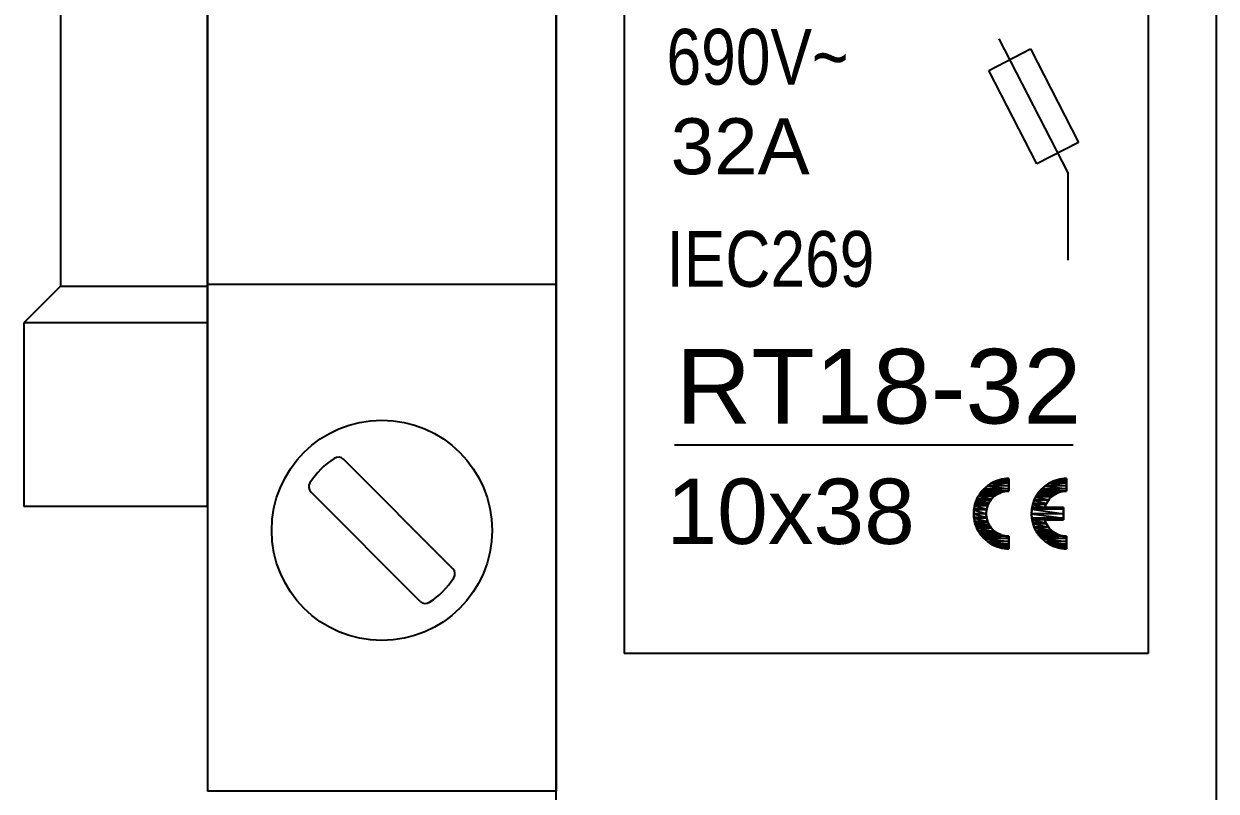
# Model space of a CAD drawing. Header units: millimetres. Extents: x 165 to 751, y 216 to 334.
# Drawn here: x 164.66 to 197.13, y 241.65 to 262.54 of the extents above; entities that cross this region are included whole.
import ezdxf

# ---------------------------------------------------------------- set-up
doc = ezdxf.new("R2010")
doc.units = ezdxf.units.MM
doc.layers.add('1', color=3, linetype='Continuous')
doc.layers.add('DUT', color=7, linetype='Continuous')
doc.styles.add('ARIAL', font='arial.ttf')

# ---------------------------------------------------------------- blocks, each defined once
blk = doc.blocks.new('*U1905')
for p, q in [((-26.958, 0), (-26.958, 79.4816)), ((-8.986, 79.4816), (-8.986, 0)), ((-25.1101, 51.8402), (-25.1101, 20.4526)), ((-10.8338, 51.8402), (-10.8338, 20.4526)), ((-14.9022, 37.1903), (-13.0256, 33.5372)), ((-15.1794, 36.3277), (-14.0396, 36.9133)), ((-14.0396, 36.9133), (-12.7311, 34.3662)), ((-13.871, 33.7806), (-15.1794, 36.3277)), ((-12.7311, 34.3662), (-13.871, 33.7806)), ((-13.0256, 33.5372), (-13.0256, 31.1634)), ((-23.7409, 26.1314), (-12.8767, 26.1314)), ((-15.2141, 25.0199), (-15.2622, 24.9806)), ((-15.1637, 25.056), (-15.2141, 25.0199)), ((-15.111, 25.0885), (-15.1637, 25.056)), ((-15.0565, 25.1179), (-15.111, 25.0885)), ((-15, 25.1435), (-15.0565, 25.1179)), ((-14.942, 25.1655), (-15, 25.1435)), ((-14.8823, 25.1836), (-14.942, 25.1655)), ((-14.8215, 25.1981), (-14.8823, 25.1836)), ((-14.7594, 25.2084), (-14.8215, 25.1981)), ((-14.6964, 25.2147), (-14.7594, 25.2084)), ((-14.6325, 25.2167), (-14.6964, 25.2147)), ((-14.6325, 25.2167), (-14.6325, 25.2167)), ((-13.6406, 25.0199), (-13.6887, 24.9806)), ((-13.5902, 25.056), (-13.6406, 25.0199)), ((-13.5375, 25.0885), (-13.5902, 25.056)), ((-13.483, 25.1179), (-13.5375, 25.0885)), ((-13.4265, 25.1435), (-13.483, 25.1179)), ((-13.3685, 25.1655), (-13.4265, 25.1435)), ((-13.3088, 25.1836), (-13.3685, 25.1655)), ((-13.248, 25.1981), (-13.3088, 25.1836)), ((-13.1859, 25.2084), (-13.248, 25.1981)), ((-13.1229, 25.2147), (-13.1859, 25.2084)), ((-13.059, 25.2167), (-13.1229, 25.2147)), ((-13.059, 25.2167), (-13.059, 25.2167)), ((-15.4913, 24.6821), (-15.5174, 24.6244)), ((-15.4611, 24.7383), (-15.4913, 24.6821)), ((-15.4275, 24.7926), (-15.4611, 24.7383)), ((-15.4611, 24.7383), (-15.4611, 24.7383)), ((-15.3906, 24.8439), (-15.4275, 24.7926)), ((-15.3507, 24.8925), (-15.3906, 24.8439)), ((-15.3077, 24.938), (-15.3507, 24.8925)), ((-15.2622, 24.9806), (-15.3077, 24.938)), ((-15.0676, 24.697), (-15.0953, 24.6677)), ((-15.0384, 24.7244), (-15.0676, 24.697)), ((-15.0073, 24.7497), (-15.0384, 24.7244)), ((-14.9748, 24.773), (-15.0073, 24.7497)), ((-14.9408, 24.7939), (-14.9748, 24.773)), ((-14.9057, 24.8129), (-14.9408, 24.7939)), ((-14.8693, 24.8294), (-14.9057, 24.8129)), ((-14.8319, 24.8435), (-14.8693, 24.8294)), ((-14.7934, 24.8552), (-14.8319, 24.8435)), ((-14.7542, 24.8645), (-14.7934, 24.8552)), ((-14.7143, 24.8712), (-14.7542, 24.8645)), ((-14.6738, 24.8752), (-14.7143, 24.8712)), ((-14.6325, 24.8765), (-14.6738, 24.8752)), ((-14.6325, 24.8765), (-14.6325, 24.8765)), ((-13.9179, 24.6821), (-13.944, 24.6244)), ((-13.8877, 24.7383), (-13.9179, 24.6821)), ((-13.8541, 24.7926), (-13.8877, 24.7383)), ((-13.8877, 24.7383), (-13.8877, 24.7383)), ((-13.8171, 24.8439), (-13.8541, 24.7926)), ((-13.7772, 24.8925), (-13.8171, 24.8439)), ((-13.7342, 24.938), (-13.7772, 24.8925)), ((-13.6887, 24.9806), (-13.7342, 24.938)), ((-13.5035, 24.6876), (-13.5362, 24.6509)), ((-13.4682, 24.7215), (-13.5035, 24.6876)), ((-13.4301, 24.7524), (-13.4682, 24.7215)), ((-13.39, 24.7804), (-13.4301, 24.7524)), ((-13.3476, 24.8051), (-13.39, 24.7804)), ((-13.3033, 24.8264), (-13.3476, 24.8051)), ((-13.2571, 24.844), (-13.3033, 24.8264)), ((-13.2095, 24.8581), (-13.2571, 24.844)), ((-13.1604, 24.8683), (-13.2095, 24.8581)), ((-13.1103, 24.8745), (-13.1604, 24.8683)), ((-13.059, 24.8765), (-13.1103, 24.8745)), ((-13.059, 24.8765), (-13.059, 24.8765)), ((-15.5814, 24.3836), (-15.5874, 24.3219)), ((-15.5715, 24.445), (-15.5814, 24.3836)), ((-15.5574, 24.5056), (-15.5715, 24.445)), ((-15.5395, 24.5656), (-15.5574, 24.5056)), ((-15.5174, 24.6244), (-15.5395, 24.5656)), ((-15.2377, 24.3793), (-15.244, 24.3397)), ((-15.2286, 24.4183), (-15.2377, 24.3793)), ((-15.217, 24.457), (-15.2286, 24.4183)), ((-15.2028, 24.4949), (-15.217, 24.457)), ((-15.186, 24.5321), (-15.2028, 24.4949)), ((-15.1665, 24.5682), (-15.186, 24.5321)), ((-15.1449, 24.6033), (-15.1665, 24.5682)), ((-15.1665, 24.5682), (-15.1665, 24.5682)), ((-15.1211, 24.6363), (-15.1449, 24.6033)), ((-15.0953, 24.6677), (-15.1211, 24.6363)), ((-14.008, 24.3836), (-14.014, 24.3219)), ((-13.9981, 24.445), (-14.008, 24.3836)), ((-13.984, 24.5056), (-13.9981, 24.445)), ((-13.9661, 24.5656), (-13.984, 24.5056)), ((-13.944, 24.6244), (-13.9661, 24.5656)), ((-13.6357, 24.4786), (-13.6517, 24.4299)), ((-13.6517, 24.4299), (-13.1441, 24.4299)), ((-13.6159, 24.5251), (-13.6357, 24.4786)), ((-13.5926, 24.5695), (-13.6159, 24.5251)), ((-13.5659, 24.6113), (-13.5926, 24.5695)), ((-13.5362, 24.6509), (-13.5659, 24.6113)), ((-13.1441, 24.4299), (-13.1441, 24.0897)), ((-15.5874, 24.3219), (-15.5893, 24.2599)), ((-15.5893, 24.2599), (-15.5874, 24.1981)), ((-15.5874, 24.1981), (-15.5814, 24.1363)), ((-15.5814, 24.1363), (-15.5715, 24.0751)), ((-15.5715, 24.0751), (-15.5574, 24.0143)), ((-15.2479, 24.2999), (-15.2491, 24.26)), ((-15.2491, 24.26), (-15.2479, 24.2202)), ((-15.244, 24.3397), (-15.2479, 24.2999)), ((-15.2479, 24.2202), (-15.244, 24.1804)), ((-15.244, 24.1804), (-15.2377, 24.141)), ((-15.2377, 24.141), (-15.2286, 24.1017)), ((-15.2286, 24.1017), (-15.217, 24.0632)), ((-15.217, 24.0632), (-15.2028, 24.0252)), ((-14.014, 24.3219), (-14.0159, 24.2599)), ((-14.0159, 24.2599), (-14.014, 24.1981)), ((-14.014, 24.1981), (-14.008, 24.1363)), ((-14.008, 24.1363), (-13.9981, 24.0751)), ((-13.9981, 24.0751), (-13.984, 24.0143)), ((-13.6517, 24.0897), (-13.1441, 24.0897)), ((-13.6517, 24.0897), (-13.6517, 24.0897)), ((-13.6517, 24.0897), (-13.6357, 24.0413)), ((-13.6357, 24.0413), (-13.6159, 23.9948)), ((-15.5574, 24.0143), (-15.5395, 23.9545)), ((-15.5395, 23.9545), (-15.5174, 23.8955)), ((-15.5174, 23.8955), (-15.4913, 23.8379)), ((-15.4913, 23.8379), (-15.4611, 23.7814)), ((-15.4611, 23.7814), (-15.4611, 23.7814)), ((-15.4611, 23.7814), (-15.4275, 23.7273)), ((-15.4275, 23.7273), (-15.3906, 23.6759)), ((-15.2028, 24.0252), (-15.186, 23.988)), ((-15.186, 23.988), (-15.1665, 23.9516)), ((-15.1665, 23.9516), (-15.1665, 23.9516)), ((-15.1665, 23.9516), (-15.1449, 23.9168)), ((-15.1449, 23.9168), (-15.1211, 23.8837)), ((-15.1211, 23.8837), (-15.0953, 23.8525)), ((-15.0953, 23.8525), (-15.0676, 23.823)), ((-15.0676, 23.823), (-15.0384, 23.7957)), ((-15.0384, 23.7957), (-15.0073, 23.7703)), ((-15.0073, 23.7703), (-14.9748, 23.747)), ((-14.9748, 23.747), (-14.9408, 23.7259)), ((-14.9408, 23.7259), (-14.9057, 23.7071)), ((-14.9057, 23.7071), (-14.8693, 23.6906)), ((-13.984, 24.0143), (-13.9661, 23.9545)), ((-13.9661, 23.9545), (-13.944, 23.8955)), ((-13.944, 23.8955), (-13.9179, 23.8379)), ((-13.9179, 23.8379), (-13.8877, 23.7814)), ((-13.8877, 23.7814), (-13.8877, 23.7814)), ((-13.8877, 23.7814), (-13.8541, 23.7273)), ((-13.8541, 23.7273), (-13.8171, 23.6759)), ((-13.6159, 23.9948), (-13.5926, 23.9506)), ((-13.5926, 23.9506), (-13.5659, 23.9086)), ((-13.5659, 23.9086), (-13.5362, 23.8693)), ((-13.5362, 23.8693), (-13.5035, 23.8324)), ((-13.5035, 23.8324), (-13.4682, 23.7985)), ((-13.4682, 23.7985), (-13.4301, 23.7674)), ((-13.4301, 23.7674), (-13.39, 23.7396)), ((-13.39, 23.7396), (-13.3476, 23.7149)), ((-13.3476, 23.7149), (-13.3033, 23.6937)), ((-15.3906, 23.6759), (-15.3507, 23.6274)), ((-15.3507, 23.6274), (-15.3077, 23.5818)), ((-15.3077, 23.5818), (-15.2622, 23.5395)), ((-15.2622, 23.5395), (-15.2141, 23.5001)), ((-15.2141, 23.5001), (-15.1637, 23.464)), ((-15.1637, 23.464), (-15.111, 23.4312)), ((-15.111, 23.4312), (-15.0565, 23.4021)), ((-15.0565, 23.4021), (-15, 23.3764)), ((-14.8693, 23.6906), (-14.8319, 23.6765)), ((-14.8319, 23.6765), (-14.7934, 23.6646)), ((-14.7934, 23.6646), (-14.7542, 23.6555)), ((-14.7542, 23.6555), (-14.7143, 23.6487)), ((-14.7143, 23.6487), (-14.6738, 23.6447)), ((-14.6738, 23.6447), (-14.6325, 23.6432)), ((-13.8171, 23.6759), (-13.7772, 23.6274)), ((-13.7772, 23.6274), (-13.7342, 23.5818)), ((-13.7342, 23.5818), (-13.6887, 23.5395)), ((-13.6887, 23.5395), (-13.6406, 23.5001)), ((-13.6406, 23.5001), (-13.5902, 23.464)), ((-13.5902, 23.464), (-13.5375, 23.4312)), ((-13.5375, 23.4312), (-13.483, 23.4021)), ((-13.483, 23.4021), (-13.4265, 23.3764)), ((-13.3033, 23.6937), (-13.2571, 23.6759)), ((-13.2571, 23.6759), (-13.2095, 23.6619)), ((-13.2095, 23.6619), (-13.1604, 23.6516)), ((-13.1604, 23.6516), (-13.1103, 23.6454)), ((-13.1103, 23.6454), (-13.059, 23.6432)), ((-15, 23.3764), (-14.942, 23.3545)), ((-14.942, 23.3545), (-14.8823, 23.3362)), ((-14.8823, 23.3362), (-14.8215, 23.3219)), ((-14.8215, 23.3219), (-14.7594, 23.3115)), ((-14.7594, 23.3115), (-14.6964, 23.3052)), ((-14.6964, 23.3052), (-14.6325, 23.303)), ((-13.4265, 23.3764), (-13.3685, 23.3545)), ((-13.3685, 23.3545), (-13.3088, 23.3362)), ((-13.3088, 23.3362), (-13.248, 23.3219)), ((-13.248, 23.3219), (-13.1859, 23.3115)), ((-13.1859, 23.3115), (-13.1229, 23.3052)), ((-13.1229, 23.3052), (-13.059, 23.303)), ((-10.8338, 20.4526), (-25.1101, 20.4526))]:
    blk.add_line(p, q)
at = {"color": 251}
for p, q in [((-15.309, 24.9364), (-15.2149, 25.0189)), ((-15.2149, 25.0189), (-15.309, 24.9364)), ((-15.2149, 25.0189), (-15.1109, 25.0885)), ((-15.1109, 25.0885), (-15.2149, 25.0189)), ((-14.6325, 25.0189), (-15.2149, 25.0189)), ((-15.2149, 25.0189), (-14.6325, 24.9364)), ((-15.2149, 25.0189), (-14.6325, 24.9364)), ((-14.6325, 25.0189), (-15.2149, 25.0189)), ((-15.1109, 25.0885), (-14.9986, 25.1438)), ((-14.9986, 25.1438), (-15.1109, 25.0885)), ((-14.6325, 25.0885), (-15.1109, 25.0885)), ((-15.1109, 25.0885), (-14.6325, 25.0189)), ((-15.1109, 25.0885), (-14.6325, 25.0189)), ((-14.6325, 25.0885), (-15.1109, 25.0885)), ((-14.9986, 25.1438), (-14.8801, 25.1841)), ((-14.8801, 25.1841), (-14.9986, 25.1438)), ((-14.6325, 25.1438), (-14.9986, 25.1438)), ((-14.9986, 25.1438), (-14.6325, 25.0885)), ((-14.9986, 25.1438), (-14.6325, 25.0885)), ((-14.6325, 25.1438), (-14.9986, 25.1438)), ((-14.8801, 25.1841), (-14.7574, 25.2085)), ((-14.7574, 25.2085), (-14.8801, 25.1841)), ((-14.6325, 25.1841), (-14.8801, 25.1841)), ((-14.8801, 25.1841), (-14.6325, 25.1438)), ((-14.8801, 25.1841), (-14.6325, 25.1438)), ((-14.6325, 25.1841), (-14.8801, 25.1841)), ((-14.7574, 25.2085), (-14.6325, 25.2167)), ((-14.6325, 25.2167), (-14.7574, 25.2085)), ((-14.6325, 25.2085), (-14.7574, 25.2085)), ((-14.7574, 25.2085), (-14.6325, 25.1841)), ((-14.7574, 25.2085), (-14.6325, 25.1841)), ((-14.6325, 25.2085), (-14.7574, 25.2085)), ((-14.6325, 25.2167), (-14.6325, 25.2085)), ((-14.6325, 25.2085), (-14.6325, 25.2167)), ((-14.6325, 25.1841), (-14.6325, 25.2085)), ((-14.6325, 25.2085), (-14.6325, 25.1841)), ((-14.6325, 25.1438), (-14.6325, 25.1841)), ((-14.6325, 25.1841), (-14.6325, 25.1438)), ((-14.6325, 25.0885), (-14.6325, 25.1438)), ((-14.6325, 25.1438), (-14.6325, 25.0885)), ((-14.6325, 25.0189), (-14.6325, 25.0885)), ((-14.6325, 25.0885), (-14.6325, 25.0189)), ((-14.6325, 24.9364), (-14.6325, 25.0189)), ((-14.6325, 25.0189), (-14.6325, 24.9364)), ((-13.7356, 24.9364), (-13.6415, 25.0189)), ((-13.6415, 25.0189), (-13.7356, 24.9364)), ((-13.6415, 25.0189), (-13.5375, 25.0885)), ((-13.5375, 25.0885), (-13.6415, 25.0189)), ((-13.059, 25.0189), (-13.6415, 25.0189)), ((-13.6415, 25.0189), (-13.059, 24.9364)), ((-13.6415, 25.0189), (-13.059, 24.9364)), ((-13.059, 25.0189), (-13.6415, 25.0189)), ((-13.5375, 25.0885), (-13.4252, 25.1438)), ((-13.4252, 25.1438), (-13.5375, 25.0885)), ((-13.059, 25.0885), (-13.5375, 25.0885)), ((-13.5375, 25.0885), (-13.059, 25.0189)), ((-13.5375, 25.0885), (-13.059, 25.0189)), ((-13.059, 25.0885), (-13.5375, 25.0885)), ((-13.4252, 25.1438), (-13.3067, 25.1841)), ((-13.3067, 25.1841), (-13.4252, 25.1438)), ((-13.059, 25.1438), (-13.4252, 25.1438)), ((-13.4252, 25.1438), (-13.059, 25.0885)), ((-13.4252, 25.1438), (-13.059, 25.0885)), ((-13.059, 25.1438), (-13.4252, 25.1438)), ((-13.3067, 25.1841), (-13.1839, 25.2085)), ((-13.1839, 25.2085), (-13.3067, 25.1841)), ((-13.059, 25.1841), (-13.3067, 25.1841)), ((-13.3067, 25.1841), (-13.059, 25.1438)), ((-13.3067, 25.1841), (-13.059, 25.1438)), ((-13.059, 25.1841), (-13.3067, 25.1841)), ((-13.1839, 25.2085), (-13.059, 25.2167)), ((-13.059, 25.2167), (-13.1839, 25.2085)), ((-13.059, 25.2085), (-13.1839, 25.2085)), ((-13.1839, 25.2085), (-13.059, 25.1841)), ((-13.1839, 25.2085), (-13.059, 25.1841)), ((-13.059, 25.2085), (-13.1839, 25.2085)), ((-13.059, 25.2167), (-13.059, 25.2085)), ((-13.059, 25.2085), (-13.059, 25.2167)), ((-13.059, 25.1841), (-13.059, 25.2085)), ((-13.059, 25.2085), (-13.059, 25.1841)), ((-13.059, 25.1438), (-13.059, 25.1841)), ((-13.059, 25.1841), (-13.059, 25.1438)), ((-13.059, 25.0885), (-13.059, 25.1438)), ((-13.059, 25.1438), (-13.059, 25.0885)), ((-13.059, 25.0189), (-13.059, 25.0885)), ((-13.059, 25.0885), (-13.059, 25.0189)), ((-13.059, 24.9364), (-13.059, 25.0189)), ((-13.059, 25.0189), (-13.059, 24.9364)), ((-15.5015, 24.6562), (-15.4641, 24.7322)), ((-15.4641, 24.7322), (-15.5015, 24.6562)), ((-15.4641, 24.7322), (-15.4611, 24.7383)), ((-15.4611, 24.7383), (-15.4641, 24.7322)), ((-15.0288, 24.7322), (-15.4641, 24.7322)), ((-15.4641, 24.7322), (-15.1048, 24.6562)), ((-15.4641, 24.7322), (-15.1048, 24.6562)), ((-15.0288, 24.7322), (-15.4641, 24.7322)), ((-15.4611, 24.7383), (-15.4239, 24.7939)), ((-15.4239, 24.7939), (-15.4611, 24.7383)), ((-15.0202, 24.7383), (-15.4611, 24.7383)), ((-15.4611, 24.7383), (-15.0288, 24.7322)), ((-15.4611, 24.7383), (-15.0288, 24.7322)), ((-15.0202, 24.7383), (-15.4611, 24.7383)), ((-15.4239, 24.7939), (-15.3936, 24.8393)), ((-15.3936, 24.8393), (-15.4239, 24.7939)), ((-14.9408, 24.7939), (-15.4239, 24.7939)), ((-15.4239, 24.7939), (-15.0202, 24.7383)), ((-15.4239, 24.7939), (-15.0202, 24.7383)), ((-14.9408, 24.7939), (-15.4239, 24.7939)), ((-15.3936, 24.8393), (-15.3916, 24.8423)), ((-15.3916, 24.8423), (-15.3936, 24.8393)), ((-14.8434, 24.8393), (-15.3936, 24.8393)), ((-15.3936, 24.8393), (-14.9408, 24.7939)), ((-15.3936, 24.8393), (-14.9408, 24.7939)), ((-14.8434, 24.8393), (-15.3936, 24.8393)), ((-15.3916, 24.8423), (-15.3698, 24.8671)), ((-15.3698, 24.8671), (-15.3916, 24.8423)), ((-14.832, 24.8423), (-15.3916, 24.8423)), ((-15.3916, 24.8423), (-14.8434, 24.8393)), ((-15.3916, 24.8423), (-14.8434, 24.8393)), ((-14.832, 24.8423), (-15.3916, 24.8423)), ((-15.3698, 24.8671), (-15.3616, 24.8765)), ((-15.3616, 24.8765), (-15.3698, 24.8671)), ((-14.7395, 24.8671), (-15.3698, 24.8671)), ((-15.3698, 24.8671), (-14.832, 24.8423)), ((-15.3698, 24.8671), (-14.832, 24.8423)), ((-14.7395, 24.8671), (-15.3698, 24.8671)), ((-15.3616, 24.8765), (-15.309, 24.9364)), ((-15.309, 24.9364), (-15.3616, 24.8765)), ((-14.6325, 24.8765), (-15.3616, 24.8765)), ((-15.3616, 24.8765), (-14.7395, 24.8671)), ((-15.3616, 24.8765), (-14.7395, 24.8671)), ((-14.6325, 24.8765), (-15.3616, 24.8765)), ((-14.6325, 24.9364), (-15.309, 24.9364)), ((-15.309, 24.9364), (-14.6325, 24.8765)), ((-15.309, 24.9364), (-14.6325, 24.8765)), ((-14.6325, 24.9364), (-15.309, 24.9364)), ((-15.1048, 24.6562), (-15.0288, 24.7322)), ((-15.0288, 24.7322), (-15.1048, 24.6562)), ((-15.0288, 24.7322), (-15.0202, 24.7383)), ((-15.0202, 24.7383), (-15.0288, 24.7322)), ((-15.0202, 24.7383), (-14.9408, 24.7939)), ((-14.9408, 24.7939), (-15.0202, 24.7383)), ((-14.9408, 24.7939), (-14.8434, 24.8393)), ((-14.8434, 24.8393), (-14.9408, 24.7939)), ((-14.8434, 24.8393), (-14.832, 24.8423)), ((-14.832, 24.8423), (-14.8434, 24.8393)), ((-14.832, 24.8423), (-14.7395, 24.8671)), ((-14.7395, 24.8671), (-14.832, 24.8423)), ((-14.7395, 24.8671), (-14.6325, 24.8765)), ((-14.6325, 24.8765), (-14.7395, 24.8671)), ((-14.6325, 24.8765), (-14.6325, 24.9364)), ((-14.6325, 24.9364), (-14.6325, 24.8765)), ((-13.9399, 24.6323), (-13.8986, 24.7161)), ((-13.8986, 24.7161), (-13.9399, 24.6323)), ((-13.8986, 24.7161), (-13.8877, 24.7383)), ((-13.8877, 24.7383), (-13.8986, 24.7161)), ((-13.4738, 24.7161), (-13.8986, 24.7161)), ((-13.8986, 24.7161), (-13.5505, 24.6323)), ((-13.8986, 24.7161), (-13.5505, 24.6323)), ((-13.4738, 24.7161), (-13.8986, 24.7161)), ((-13.8877, 24.7383), (-13.8568, 24.7844)), ((-13.8568, 24.7844), (-13.8877, 24.7383)), ((-13.4444, 24.7383), (-13.8877, 24.7383)), ((-13.8877, 24.7383), (-13.4738, 24.7161)), ((-13.8877, 24.7383), (-13.4738, 24.7161)), ((-13.4444, 24.7383), (-13.8877, 24.7383)), ((-13.8568, 24.7844), (-13.823, 24.835)), ((-13.823, 24.835), (-13.8568, 24.7844)), ((-13.3831, 24.7844), (-13.8568, 24.7844)), ((-13.8568, 24.7844), (-13.4444, 24.7383)), ((-13.8568, 24.7844), (-13.4444, 24.7383)), ((-13.3831, 24.7844), (-13.8568, 24.7844)), ((-13.823, 24.835), (-13.8181, 24.8423)), ((-13.8181, 24.8423), (-13.823, 24.835)), ((-13.2814, 24.835), (-13.823, 24.835)), ((-13.823, 24.835), (-13.3831, 24.7844)), ((-13.823, 24.835), (-13.3831, 24.7844)), ((-13.2814, 24.835), (-13.823, 24.835)), ((-13.8181, 24.8423), (-13.7974, 24.866)), ((-13.7974, 24.866), (-13.8181, 24.8423)), ((-13.2555, 24.8423), (-13.8181, 24.8423)), ((-13.8181, 24.8423), (-13.2814, 24.835)), ((-13.8181, 24.8423), (-13.2814, 24.835)), ((-13.2555, 24.8423), (-13.8181, 24.8423)), ((-13.7974, 24.866), (-13.7882, 24.8765)), ((-13.7882, 24.8765), (-13.7974, 24.866)), ((-13.1721, 24.866), (-13.7974, 24.866)), ((-13.7974, 24.866), (-13.2555, 24.8423)), ((-13.7974, 24.866), (-13.2555, 24.8423)), ((-13.1721, 24.866), (-13.7974, 24.866)), ((-13.7882, 24.8765), (-13.7356, 24.9364)), ((-13.7356, 24.9364), (-13.7882, 24.8765)), ((-13.059, 24.8765), (-13.7882, 24.8765)), ((-13.7882, 24.8765), (-13.1721, 24.866)), ((-13.7882, 24.8765), (-13.1721, 24.866)), ((-13.059, 24.8765), (-13.7882, 24.8765)), ((-13.059, 24.9364), (-13.7356, 24.9364)), ((-13.7356, 24.9364), (-13.059, 24.8765)), ((-13.7356, 24.9364), (-13.059, 24.8765)), ((-13.059, 24.9364), (-13.7356, 24.9364)), ((-13.5505, 24.6323), (-13.4738, 24.7161)), ((-13.4738, 24.7161), (-13.5505, 24.6323)), ((-13.4738, 24.7161), (-13.4444, 24.7383)), ((-13.4444, 24.7383), (-13.4738, 24.7161)), ((-13.4444, 24.7383), (-13.3831, 24.7844)), ((-13.3831, 24.7844), (-13.4444, 24.7383)), ((-13.3831, 24.7844), (-13.2814, 24.835)), ((-13.2814, 24.835), (-13.3831, 24.7844)), ((-13.2814, 24.835), (-13.2555, 24.8423)), ((-13.2555, 24.8423), (-13.2814, 24.835)), ((-13.2555, 24.8423), (-13.1721, 24.866)), ((-13.1721, 24.866), (-13.2555, 24.8423)), ((-13.1721, 24.866), (-13.059, 24.8765)), ((-13.059, 24.8765), (-13.1721, 24.866)), ((-13.059, 24.8765), (-13.059, 24.9364)), ((-13.059, 24.9364), (-13.059, 24.8765)), ((-15.5893, 24.2599), (-15.5823, 24.3669)), ((-15.5823, 24.3669), (-15.5893, 24.2599)), ((-15.5823, 24.3669), (-15.5811, 24.3847)), ((-15.5811, 24.3847), (-15.5823, 24.3669)), ((-15.2397, 24.3669), (-15.5823, 24.3669)), ((-15.5823, 24.3669), (-15.2491, 24.2599)), ((-15.5823, 24.3669), (-15.2491, 24.2599)), ((-15.2397, 24.3669), (-15.5823, 24.3669)), ((-15.5811, 24.3847), (-15.564, 24.4707)), ((-15.564, 24.4707), (-15.5811, 24.3847)), ((-15.235, 24.3847), (-15.5811, 24.3847)), ((-15.5811, 24.3847), (-15.2397, 24.3669)), ((-15.5811, 24.3847), (-15.2397, 24.3669)), ((-15.235, 24.3847), (-15.5811, 24.3847)), ((-15.564, 24.4707), (-15.5567, 24.5075)), ((-15.5567, 24.5075), (-15.564, 24.4707)), ((-15.2119, 24.4707), (-15.564, 24.4707)), ((-15.564, 24.4707), (-15.235, 24.3847)), ((-15.564, 24.4707), (-15.235, 24.3847)), ((-15.2119, 24.4707), (-15.564, 24.4707)), ((-15.5567, 24.5075), (-15.5361, 24.5682)), ((-15.5361, 24.5682), (-15.5567, 24.5075)), ((-15.1948, 24.5075), (-15.5567, 24.5075)), ((-15.5567, 24.5075), (-15.2119, 24.4707)), ((-15.5567, 24.5075), (-15.2119, 24.4707)), ((-15.1948, 24.5075), (-15.5567, 24.5075)), ((-15.5361, 24.5682), (-15.5164, 24.626)), ((-15.5164, 24.626), (-15.5361, 24.5682)), ((-15.1665, 24.5682), (-15.5361, 24.5682)), ((-15.5361, 24.5682), (-15.1948, 24.5075)), ((-15.5361, 24.5682), (-15.1948, 24.5075)), ((-15.1665, 24.5682), (-15.5361, 24.5682)), ((-15.5164, 24.626), (-15.5015, 24.6562)), ((-15.5015, 24.6562), (-15.5164, 24.626)), ((-15.126, 24.626), (-15.5164, 24.626)), ((-15.5164, 24.626), (-15.1665, 24.5682)), ((-15.5164, 24.626), (-15.1665, 24.5682)), ((-15.126, 24.626), (-15.5164, 24.626)), ((-15.1048, 24.6562), (-15.5015, 24.6562)), ((-15.5015, 24.6562), (-15.126, 24.626)), ((-15.5015, 24.6562), (-15.126, 24.626)), ((-15.1048, 24.6562), (-15.5015, 24.6562)), ((-15.2491, 24.2599), (-15.2397, 24.3669)), ((-15.2397, 24.3669), (-15.2491, 24.2599)), ((-15.2397, 24.3669), (-15.235, 24.3847)), ((-15.235, 24.3847), (-15.2397, 24.3669)), ((-15.235, 24.3847), (-15.2119, 24.4707)), ((-15.2119, 24.4707), (-15.235, 24.3847)), ((-15.2119, 24.4707), (-15.1948, 24.5075)), ((-15.1948, 24.5075), (-15.2119, 24.4707)), ((-15.1948, 24.5075), (-15.1665, 24.5682)), ((-15.1665, 24.5682), (-15.1948, 24.5075)), ((-15.1665, 24.5682), (-15.126, 24.626)), ((-15.126, 24.626), (-15.1665, 24.5682)), ((-15.126, 24.626), (-15.1048, 24.6562)), ((-15.1048, 24.6562), (-15.126, 24.626)), ((-14.0158, 24.2599), (-14.0077, 24.3847)), ((-14.0077, 24.3847), (-14.0158, 24.2599)), ((-14.0077, 24.3847), (-13.9987, 24.4299)), ((-13.9987, 24.4299), (-14.0077, 24.3847)), ((-13.1441, 24.3847), (-14.0077, 24.3847)), ((-14.0077, 24.3847), (-13.1441, 24.2599)), ((-14.0077, 24.3847), (-13.1441, 24.2599)), ((-13.1441, 24.3847), (-14.0077, 24.3847)), ((-13.9987, 24.4299), (-13.9832, 24.5075)), ((-13.9832, 24.5075), (-13.9987, 24.4299)), ((-13.6517, 24.4299), (-13.9987, 24.4299)), ((-13.9987, 24.4299), (-13.1441, 24.3847)), ((-13.9987, 24.4299), (-13.1441, 24.3847)), ((-13.1441, 24.4299), (-13.9987, 24.4299)), ((-13.9832, 24.5075), (-13.9736, 24.5358)), ((-13.9736, 24.5358), (-13.9832, 24.5075)), ((-13.6215, 24.5075), (-13.9832, 24.5075)), ((-13.9832, 24.5075), (-13.6517, 24.4299)), ((-13.9832, 24.5075), (-13.6517, 24.4299)), ((-13.6215, 24.5075), (-13.9832, 24.5075)), ((-13.9736, 24.5358), (-13.943, 24.626)), ((-13.943, 24.626), (-13.9736, 24.5358)), ((-13.6105, 24.5358), (-13.9736, 24.5358)), ((-13.9736, 24.5358), (-13.6215, 24.5075)), ((-13.9736, 24.5358), (-13.6215, 24.5075)), ((-13.6105, 24.5358), (-13.9736, 24.5358)), ((-13.943, 24.626), (-13.9399, 24.6323)), ((-13.9399, 24.6323), (-13.943, 24.626)), ((-13.5544, 24.626), (-13.943, 24.626)), ((-13.943, 24.626), (-13.6105, 24.5358)), ((-13.943, 24.626), (-13.6105, 24.5358)), ((-13.5544, 24.626), (-13.943, 24.626)), ((-13.5505, 24.6323), (-13.9399, 24.6323)), ((-13.9399, 24.6323), (-13.5544, 24.626)), ((-13.9399, 24.6323), (-13.5544, 24.626)), ((-13.5505, 24.6323), (-13.9399, 24.6323)), ((-13.6517, 24.4299), (-13.6215, 24.5075)), ((-13.6215, 24.5075), (-13.6517, 24.4299)), ((-13.6517, 24.4299), (-13.1441, 24.4299)), ((-13.6517, 24.4299), (-13.6517, 24.4299)), ((-13.6517, 24.4299), (-13.1441, 24.4299)), ((-13.6215, 24.5075), (-13.6105, 24.5358)), ((-13.6105, 24.5358), (-13.6215, 24.5075)), ((-13.6105, 24.5358), (-13.5544, 24.626)), ((-13.5544, 24.626), (-13.6105, 24.5358)), ((-13.5544, 24.626), (-13.5505, 24.6323)), ((-13.5505, 24.6323), (-13.5544, 24.626)), ((-13.1441, 24.3847), (-13.1441, 24.4299)), ((-13.1441, 24.4299), (-13.1441, 24.3847)), ((-13.1441, 24.2599), (-13.1441, 24.3847)), ((-13.1441, 24.3847), (-13.1441, 24.2599)), ((-15.2491, 24.2599), (-15.5893, 24.2599)), ((-15.5893, 24.2599), (-15.2397, 24.1528)), ((-15.5823, 24.1528), (-15.5893, 24.2599)), ((-15.5893, 24.2599), (-15.2397, 24.1528)), ((-15.2491, 24.2599), (-15.5893, 24.2599)), ((-15.5893, 24.2599), (-15.5823, 24.1528)), ((-15.2397, 24.1528), (-15.5823, 24.1528)), ((-15.5823, 24.1528), (-15.235, 24.135)), ((-15.5811, 24.135), (-15.5823, 24.1528)), ((-15.5823, 24.1528), (-15.235, 24.135)), ((-15.2397, 24.1528), (-15.5823, 24.1528)), ((-15.5823, 24.1528), (-15.5811, 24.135)), ((-15.235, 24.135), (-15.5811, 24.135)), ((-15.5811, 24.135), (-15.2119, 24.049)), ((-15.564, 24.049), (-15.5811, 24.135)), ((-15.5811, 24.135), (-15.2119, 24.049)), ((-15.235, 24.135), (-15.5811, 24.135)), ((-15.5811, 24.135), (-15.564, 24.049)), ((-15.2119, 24.049), (-15.564, 24.049)), ((-15.564, 24.049), (-15.1948, 24.0122)), ((-15.5567, 24.0122), (-15.564, 24.049)), ((-15.564, 24.049), (-15.1948, 24.0122)), ((-15.2119, 24.049), (-15.564, 24.049)), ((-15.564, 24.049), (-15.5567, 24.0122)), ((-15.2397, 24.1528), (-15.2491, 24.2599)), ((-15.2491, 24.2599), (-15.2397, 24.1528)), ((-15.235, 24.135), (-15.2397, 24.1528)), ((-15.2397, 24.1528), (-15.235, 24.135)), ((-15.2119, 24.049), (-15.235, 24.135)), ((-15.235, 24.135), (-15.2119, 24.049)), ((-15.1948, 24.0122), (-15.2119, 24.049)), ((-15.2119, 24.049), (-15.1948, 24.0122)), ((-13.1441, 24.2599), (-14.0158, 24.2599)), ((-14.0158, 24.2599), (-13.1441, 24.135)), ((-14.0077, 24.135), (-14.0158, 24.2599)), ((-14.0158, 24.2599), (-13.1441, 24.135)), ((-13.1441, 24.2599), (-14.0158, 24.2599)), ((-14.0158, 24.2599), (-14.0077, 24.135)), ((-13.1441, 24.135), (-14.0077, 24.135)), ((-14.0077, 24.135), (-13.1441, 24.0897)), ((-13.9987, 24.0897), (-14.0077, 24.135)), ((-14.0077, 24.135), (-13.1441, 24.0897)), ((-13.1441, 24.135), (-14.0077, 24.135)), ((-14.0077, 24.135), (-13.9987, 24.0897)), ((-13.1441, 24.0897), (-13.9987, 24.0897)), ((-13.9987, 24.0897), (-13.6215, 24.0122)), ((-13.9832, 24.0122), (-13.9987, 24.0897)), ((-13.9987, 24.0897), (-13.6215, 24.0122)), ((-13.6517, 24.0897), (-13.9987, 24.0897)), ((-13.9987, 24.0897), (-13.9832, 24.0122)), ((-13.6517, 24.0897), (-13.1441, 24.0897)), ((-13.6517, 24.0897), (-13.6517, 24.0897)), ((-13.6215, 24.0122), (-13.6517, 24.0897)), ((-13.6517, 24.0897), (-13.1441, 24.0897)), ((-13.6517, 24.0897), (-13.6215, 24.0122)), ((-13.1441, 24.135), (-13.1441, 24.2599)), ((-13.1441, 24.2599), (-13.1441, 24.135)), ((-13.1441, 24.0897), (-13.1441, 24.135)), ((-13.1441, 24.135), (-13.1441, 24.0897)), ((-15.1948, 24.0122), (-15.5567, 24.0122)), ((-15.5567, 24.0122), (-15.1665, 23.9516)), ((-15.5361, 23.9516), (-15.5567, 24.0122)), ((-15.5567, 24.0122), (-15.1665, 23.9516)), ((-15.1948, 24.0122), (-15.5567, 24.0122)), ((-15.5567, 24.0122), (-15.5361, 23.9516)), ((-15.1665, 23.9516), (-15.5361, 23.9516)), ((-15.5361, 23.9516), (-15.126, 23.8937)), ((-15.5164, 23.8937), (-15.5361, 23.9516)), ((-15.5361, 23.9516), (-15.126, 23.8937)), ((-15.1665, 23.9516), (-15.5361, 23.9516)), ((-15.5361, 23.9516), (-15.5164, 23.8937)), ((-15.126, 23.8937), (-15.5164, 23.8937)), ((-15.5164, 23.8937), (-15.1048, 23.8635)), ((-15.5015, 23.8635), (-15.5164, 23.8937)), ((-15.5164, 23.8937), (-15.1048, 23.8635)), ((-15.126, 23.8937), (-15.5164, 23.8937)), ((-15.5164, 23.8937), (-15.5015, 23.8635)), ((-15.1048, 23.8635), (-15.5015, 23.8635)), ((-15.5015, 23.8635), (-15.0288, 23.7875)), ((-15.4641, 23.7875), (-15.5015, 23.8635)), ((-15.5015, 23.8635), (-15.0288, 23.7875)), ((-15.1048, 23.8635), (-15.5015, 23.8635)), ((-15.5015, 23.8635), (-15.4641, 23.7875)), ((-15.0288, 23.7875), (-15.4641, 23.7875)), ((-15.4641, 23.7875), (-15.0202, 23.7814)), ((-15.4611, 23.7814), (-15.4641, 23.7875)), ((-15.4641, 23.7875), (-15.0202, 23.7814)), ((-15.0288, 23.7875), (-15.4641, 23.7875)), ((-15.4641, 23.7875), (-15.4611, 23.7814)), ((-15.0202, 23.7814), (-15.4611, 23.7814)), ((-15.4611, 23.7814), (-14.9408, 23.7259)), ((-15.4239, 23.7259), (-15.4611, 23.7814)), ((-15.4611, 23.7814), (-14.9408, 23.7259)), ((-15.0202, 23.7814), (-15.4611, 23.7814)), ((-15.4611, 23.7814), (-15.4239, 23.7259)), ((-14.9408, 23.7259), (-15.4239, 23.7259)), ((-15.4239, 23.7259), (-14.8434, 23.6804)), ((-15.3936, 23.6804), (-15.4239, 23.7259)), ((-15.4239, 23.7259), (-14.8434, 23.6804)), ((-14.9408, 23.7259), (-15.4239, 23.7259)), ((-15.4239, 23.7259), (-15.3936, 23.6804)), ((-15.1665, 23.9516), (-15.1948, 24.0122)), ((-15.1948, 24.0122), (-15.1665, 23.9516)), ((-15.126, 23.8937), (-15.1665, 23.9516)), ((-15.1665, 23.9516), (-15.126, 23.8937)), ((-15.1048, 23.8635), (-15.126, 23.8937)), ((-15.126, 23.8937), (-15.1048, 23.8635)), ((-15.0288, 23.7875), (-15.1048, 23.8635)), ((-15.1048, 23.8635), (-15.0288, 23.7875)), ((-15.0202, 23.7814), (-15.0288, 23.7875)), ((-15.0288, 23.7875), (-15.0202, 23.7814)), ((-14.9408, 23.7259), (-15.0202, 23.7814)), ((-15.0202, 23.7814), (-14.9408, 23.7259)), ((-14.8434, 23.6804), (-14.9408, 23.7259)), ((-14.9408, 23.7259), (-14.8434, 23.6804)), ((-13.6215, 24.0122), (-13.9832, 24.0122)), ((-13.9832, 24.0122), (-13.6105, 23.9839)), ((-13.9736, 23.9839), (-13.9832, 24.0122)), ((-13.9832, 24.0122), (-13.6105, 23.9839)), ((-13.6215, 24.0122), (-13.9832, 24.0122)), ((-13.9832, 24.0122), (-13.9736, 23.9839)), ((-13.6105, 23.9839), (-13.9736, 23.9839)), ((-13.9736, 23.9839), (-13.5544, 23.8937)), ((-13.943, 23.8937), (-13.9736, 23.9839)), ((-13.9736, 23.9839), (-13.5544, 23.8937)), ((-13.6105, 23.9839), (-13.9736, 23.9839)), ((-13.9736, 23.9839), (-13.943, 23.8937)), ((-13.5544, 23.8937), (-13.943, 23.8937)), ((-13.943, 23.8937), (-13.5505, 23.8875)), ((-13.9399, 23.8875), (-13.943, 23.8937)), ((-13.943, 23.8937), (-13.5505, 23.8875)), ((-13.5544, 23.8937), (-13.943, 23.8937)), ((-13.943, 23.8937), (-13.9399, 23.8875)), ((-13.5505, 23.8875), (-13.9399, 23.8875)), ((-13.9399, 23.8875), (-13.4738, 23.8036)), ((-13.8986, 23.8036), (-13.9399, 23.8875)), ((-13.9399, 23.8875), (-13.4738, 23.8036)), ((-13.5505, 23.8875), (-13.9399, 23.8875)), ((-13.9399, 23.8875), (-13.8986, 23.8036)), ((-13.4738, 23.8036), (-13.8986, 23.8036)), ((-13.8986, 23.8036), (-13.4444, 23.7814)), ((-13.8877, 23.7814), (-13.8986, 23.8036)), ((-13.8986, 23.8036), (-13.4444, 23.7814)), ((-13.4738, 23.8036), (-13.8986, 23.8036)), ((-13.8986, 23.8036), (-13.8877, 23.7814)), ((-13.4444, 23.7814), (-13.8877, 23.7814)), ((-13.8877, 23.7814), (-13.3831, 23.7353)), ((-13.8568, 23.7353), (-13.8877, 23.7814)), ((-13.8877, 23.7814), (-13.3831, 23.7353)), ((-13.4444, 23.7814), (-13.8877, 23.7814)), ((-13.8877, 23.7814), (-13.8568, 23.7353)), ((-13.3831, 23.7353), (-13.8568, 23.7353)), ((-13.8568, 23.7353), (-13.2814, 23.6847)), ((-13.823, 23.6847), (-13.8568, 23.7353)), ((-13.8568, 23.7353), (-13.2814, 23.6847)), ((-13.3831, 23.7353), (-13.8568, 23.7353)), ((-13.8568, 23.7353), (-13.823, 23.6847)), ((-13.6105, 23.9839), (-13.6215, 24.0122)), ((-13.6215, 24.0122), (-13.6105, 23.9839)), ((-13.5544, 23.8937), (-13.6105, 23.9839)), ((-13.6105, 23.9839), (-13.5544, 23.8937)), ((-13.5505, 23.8875), (-13.5544, 23.8937)), ((-13.5544, 23.8937), (-13.5505, 23.8875)), ((-13.4738, 23.8036), (-13.5505, 23.8875)), ((-13.5505, 23.8875), (-13.4738, 23.8036)), ((-13.4444, 23.7814), (-13.4738, 23.8036)), ((-13.4738, 23.8036), (-13.4444, 23.7814)), ((-13.3831, 23.7353), (-13.4444, 23.7814)), ((-13.4444, 23.7814), (-13.3831, 23.7353)), ((-13.2814, 23.6847), (-13.3831, 23.7353)), ((-13.3831, 23.7353), (-13.2814, 23.6847)), ((-14.8434, 23.6804), (-15.3936, 23.6804)), ((-15.3936, 23.6804), (-14.832, 23.6774)), ((-15.3916, 23.6774), (-15.3936, 23.6804)), ((-15.3936, 23.6804), (-14.832, 23.6774)), ((-14.8434, 23.6804), (-15.3936, 23.6804)), ((-15.3936, 23.6804), (-15.3916, 23.6774)), ((-14.832, 23.6774), (-15.3916, 23.6774)), ((-15.3916, 23.6774), (-14.7395, 23.6526)), ((-15.3698, 23.6526), (-15.3916, 23.6774)), ((-15.3916, 23.6774), (-14.7395, 23.6526)), ((-14.832, 23.6774), (-15.3916, 23.6774)), ((-15.3916, 23.6774), (-15.3698, 23.6526)), ((-14.7395, 23.6526), (-15.3698, 23.6526)), ((-15.3698, 23.6526), (-14.6325, 23.6432)), ((-15.3616, 23.6432), (-15.3698, 23.6526)), ((-15.3698, 23.6526), (-14.6325, 23.6432)), ((-14.7395, 23.6526), (-15.3698, 23.6526)), ((-15.3698, 23.6526), (-15.3616, 23.6432)), ((-14.6325, 23.6432), (-15.3616, 23.6432)), ((-15.3616, 23.6432), (-14.6325, 23.5833)), ((-15.309, 23.5833), (-15.3616, 23.6432)), ((-15.3616, 23.6432), (-14.6325, 23.5833)), ((-14.6325, 23.6432), (-15.3616, 23.6432)), ((-15.3616, 23.6432), (-15.309, 23.5833)), ((-14.6325, 23.5833), (-15.309, 23.5833)), ((-15.309, 23.5833), (-14.6325, 23.5008)), ((-15.2149, 23.5008), (-15.309, 23.5833)), ((-15.309, 23.5833), (-14.6325, 23.5008)), ((-14.6325, 23.5833), (-15.309, 23.5833)), ((-15.309, 23.5833), (-15.2149, 23.5008)), ((-14.6325, 23.5008), (-15.2149, 23.5008)), ((-15.2149, 23.5008), (-14.6325, 23.4312)), ((-15.1109, 23.4312), (-15.2149, 23.5008)), ((-15.2149, 23.5008), (-14.6325, 23.4312)), ((-14.6325, 23.5008), (-15.2149, 23.5008)), ((-15.2149, 23.5008), (-15.1109, 23.4312)), ((-14.6325, 23.4312), (-15.1109, 23.4312)), ((-15.1109, 23.4312), (-14.6325, 23.3759)), ((-14.9986, 23.3759), (-15.1109, 23.4312)), ((-15.1109, 23.4312), (-14.6325, 23.3759)), ((-14.6325, 23.4312), (-15.1109, 23.4312)), ((-15.1109, 23.4312), (-14.9986, 23.3759)), ((-14.832, 23.6774), (-14.8434, 23.6804)), ((-14.8434, 23.6804), (-14.832, 23.6774)), ((-14.7395, 23.6526), (-14.832, 23.6774)), ((-14.832, 23.6774), (-14.7395, 23.6526)), ((-14.6325, 23.6432), (-14.7395, 23.6526)), ((-14.7395, 23.6526), (-14.6325, 23.6432)), ((-14.6325, 23.5833), (-14.6325, 23.6432)), ((-14.6325, 23.6432), (-14.6325, 23.5833)), ((-14.6325, 23.5008), (-14.6325, 23.5833)), ((-14.6325, 23.5833), (-14.6325, 23.5008)), ((-14.6325, 23.4312), (-14.6325, 23.5008)), ((-14.6325, 23.5008), (-14.6325, 23.4312)), ((-14.6325, 23.3759), (-14.6325, 23.4312)), ((-14.6325, 23.4312), (-14.6325, 23.3759)), ((-13.2814, 23.6847), (-13.823, 23.6847)), ((-13.823, 23.6847), (-13.2555, 23.6774)), ((-13.8181, 23.6774), (-13.823, 23.6847)), ((-13.823, 23.6847), (-13.2555, 23.6774)), ((-13.2814, 23.6847), (-13.823, 23.6847)), ((-13.823, 23.6847), (-13.8181, 23.6774)), ((-13.2555, 23.6774), (-13.8181, 23.6774)), ((-13.8181, 23.6774), (-13.1721, 23.6537)), ((-13.7974, 23.6537), (-13.8181, 23.6774)), ((-13.8181, 23.6774), (-13.1721, 23.6537)), ((-13.2555, 23.6774), (-13.8181, 23.6774)), ((-13.8181, 23.6774), (-13.7974, 23.6537)), ((-13.1721, 23.6537), (-13.7974, 23.6537)), ((-13.7974, 23.6537), (-13.059, 23.6432)), ((-13.7882, 23.6432), (-13.7974, 23.6537)), ((-13.7974, 23.6537), (-13.059, 23.6432)), ((-13.1721, 23.6537), (-13.7974, 23.6537)), ((-13.7974, 23.6537), (-13.7882, 23.6432)), ((-13.059, 23.6432), (-13.7882, 23.6432)), ((-13.7882, 23.6432), (-13.059, 23.5833)), ((-13.7356, 23.5833), (-13.7882, 23.6432)), ((-13.7882, 23.6432), (-13.059, 23.5833)), ((-13.059, 23.6432), (-13.7882, 23.6432)), ((-13.7882, 23.6432), (-13.7356, 23.5833)), ((-13.059, 23.5833), (-13.7356, 23.5833)), ((-13.7356, 23.5833), (-13.059, 23.5008)), ((-13.6415, 23.5008), (-13.7356, 23.5833)), ((-13.7356, 23.5833), (-13.059, 23.5008)), ((-13.059, 23.5833), (-13.7356, 23.5833)), ((-13.7356, 23.5833), (-13.6415, 23.5008)), ((-13.059, 23.5008), (-13.6415, 23.5008)), ((-13.6415, 23.5008), (-13.059, 23.4312)), ((-13.5375, 23.4312), (-13.6415, 23.5008)), ((-13.6415, 23.5008), (-13.059, 23.4312)), ((-13.059, 23.5008), (-13.6415, 23.5008)), ((-13.6415, 23.5008), (-13.5375, 23.4312)), ((-13.059, 23.4312), (-13.5375, 23.4312)), ((-13.5375, 23.4312), (-13.059, 23.3759)), ((-13.4252, 23.3759), (-13.5375, 23.4312)), ((-13.5375, 23.4312), (-13.059, 23.3759)), ((-13.059, 23.4312), (-13.5375, 23.4312)), ((-13.5375, 23.4312), (-13.4252, 23.3759)), ((-13.2555, 23.6774), (-13.2814, 23.6847)), ((-13.2814, 23.6847), (-13.2555, 23.6774)), ((-13.1721, 23.6537), (-13.2555, 23.6774)), ((-13.2555, 23.6774), (-13.1721, 23.6537)), ((-13.059, 23.6432), (-13.1721, 23.6537)), ((-13.1721, 23.6537), (-13.059, 23.6432)), ((-13.059, 23.5833), (-13.059, 23.6432)), ((-13.059, 23.6432), (-13.059, 23.5833)), ((-13.059, 23.5008), (-13.059, 23.5833)), ((-13.059, 23.5833), (-13.059, 23.5008)), ((-13.059, 23.4312), (-13.059, 23.5008)), ((-13.059, 23.5008), (-13.059, 23.4312)), ((-13.059, 23.3759), (-13.059, 23.4312)), ((-13.059, 23.4312), (-13.059, 23.3759)), ((-14.6325, 23.3759), (-14.9986, 23.3759)), ((-14.9986, 23.3759), (-14.6325, 23.3356)), ((-14.8801, 23.3356), (-14.9986, 23.3759)), ((-14.9986, 23.3759), (-14.6325, 23.3356)), ((-14.6325, 23.3759), (-14.9986, 23.3759)), ((-14.9986, 23.3759), (-14.8801, 23.3356)), ((-14.6325, 23.3356), (-14.8801, 23.3356)), ((-14.8801, 23.3356), (-14.6325, 23.3112)), ((-14.7574, 23.3112), (-14.8801, 23.3356)), ((-14.8801, 23.3356), (-14.6325, 23.3112)), ((-14.6325, 23.3356), (-14.8801, 23.3356)), ((-14.8801, 23.3356), (-14.7574, 23.3112)), ((-14.6325, 23.3112), (-14.7574, 23.3112)), ((-14.7574, 23.3112), (-14.6325, 23.303)), ((-14.6325, 23.3112), (-14.7574, 23.3112)), ((-14.6325, 23.303), (-14.7574, 23.3112)), ((-14.6325, 23.3356), (-14.6325, 23.3759)), ((-14.6325, 23.3759), (-14.6325, 23.3356)), ((-14.6325, 23.3112), (-14.6325, 23.3356)), ((-14.6325, 23.3356), (-14.6325, 23.3112)), ((-14.6325, 23.303), (-14.6325, 23.3112)), ((-14.6325, 23.3112), (-14.6325, 23.303)), ((-13.059, 23.3759), (-13.4252, 23.3759)), ((-13.4252, 23.3759), (-13.059, 23.3356)), ((-13.3067, 23.3356), (-13.4252, 23.3759)), ((-13.4252, 23.3759), (-13.059, 23.3356)), ((-13.059, 23.3759), (-13.4252, 23.3759)), ((-13.4252, 23.3759), (-13.3067, 23.3356)), ((-13.059, 23.3356), (-13.3067, 23.3356)), ((-13.3067, 23.3356), (-13.059, 23.3112)), ((-13.1839, 23.3112), (-13.3067, 23.3356)), ((-13.3067, 23.3356), (-13.059, 23.3112)), ((-13.059, 23.3356), (-13.3067, 23.3356)), ((-13.3067, 23.3356), (-13.1839, 23.3112)), ((-13.059, 23.3112), (-13.1839, 23.3112)), ((-13.1839, 23.3112), (-13.059, 23.303)), ((-13.059, 23.3112), (-13.1839, 23.3112)), ((-13.059, 23.303), (-13.1839, 23.3112)), ((-13.059, 23.3356), (-13.059, 23.3759)), ((-13.059, 23.3759), (-13.059, 23.3356)), ((-13.059, 23.3112), (-13.059, 23.3356)), ((-13.059, 23.3356), (-13.059, 23.3112)), ((-13.059, 23.303), (-13.059, 23.3112)), ((-13.059, 23.3112), (-13.059, 23.303))]:
    blk.add_line(p, q, dxfattribs=at)
at = {"layer": '1', "color": 7}
for p, q in [((-36.458, 67.2063), (-36.458, 16.7063)), ((-26.958, 67.2063), (-26.958, 16.7063)), ((-36.458, 24.4563), (-36.458, 59.4563)), ((-40.458, 53.4563), (-40.458, 30.4563)), ((-40.458, 30.4563), (-41.458, 29.4563)), ((-40.458, 30.4563), (-36.458, 30.4563)), ((-36.458, 30.5063), (-26.958, 30.5063)), ((-36.458, 29.4563), (-41.458, 29.4563)), ((-41.458, 29.4563), (-41.458, 24.4563)), ((-29.7738, 22.761), (-32.7533, 25.7406)), ((-30.6627, 21.8721), (-33.6423, 24.8516)), ((-36.458, 24.4563), (-41.458, 24.4563)), ((-26.958, 16.7063), (-36.458, 16.7063))]:
    blk.add_line(p, q, dxfattribs=at)
blk.add_circle((-31.708, 23.8063), 3, dxfattribs=at)
for centre, radius, start, end in [((-31.708, 23.8063), 2.35, 123.5008, 146.4992), ((-32.8947, 25.5992), 0.2, 45, 123.5008), ((-33.5009, 24.993), 0.2, 146.4992, 225), ((-29.9152, 22.6196), 0.2, 326.4992, 45), ((-31.708, 23.8063), 2.35, 303.5008, 326.4992), ((-30.5213, 22.0135), 0.2, 225, 303.5008)]:
    blk.add_arc(centre, radius, start, end, dxfattribs=at)
at = {"layer": 'DUT', "color": 251, "style": 'ARIAL', "oblique": 0, "width": 0.8}
for s, p in [('690V~', (-23.9557, 35.9388)), ('IEC269', (-23.9557, 30.437))]:
    blk.add_text(s, height=1.51855, dxfattribs=at).set_placement(p)
at = {"layer": 'DUT', "color": 250, "style": 'ARIAL', "oblique": 0}
blk.add_text('32A', height=1.52402, dxfattribs=at).set_placement((-23.8438, 33.4997))
at = {"layer": 'DUT', "color": 251, "style": 'ARIAL', "oblique": 0}
for s, height, p in [('RT18-32', 2.03198, (-23.6992, 26.7144)), ('10x38', 1.77797, (-23.9586, 23.4354))]:
    blk.add_text(s, height=height, dxfattribs=at).set_placement(p)

msp = doc.modelspace()

# ---------------------------------------------------------------- block references
msp.add_blockref('*U1905', (206.12, 224.946))

doc.saveas('drawing.dxf')
